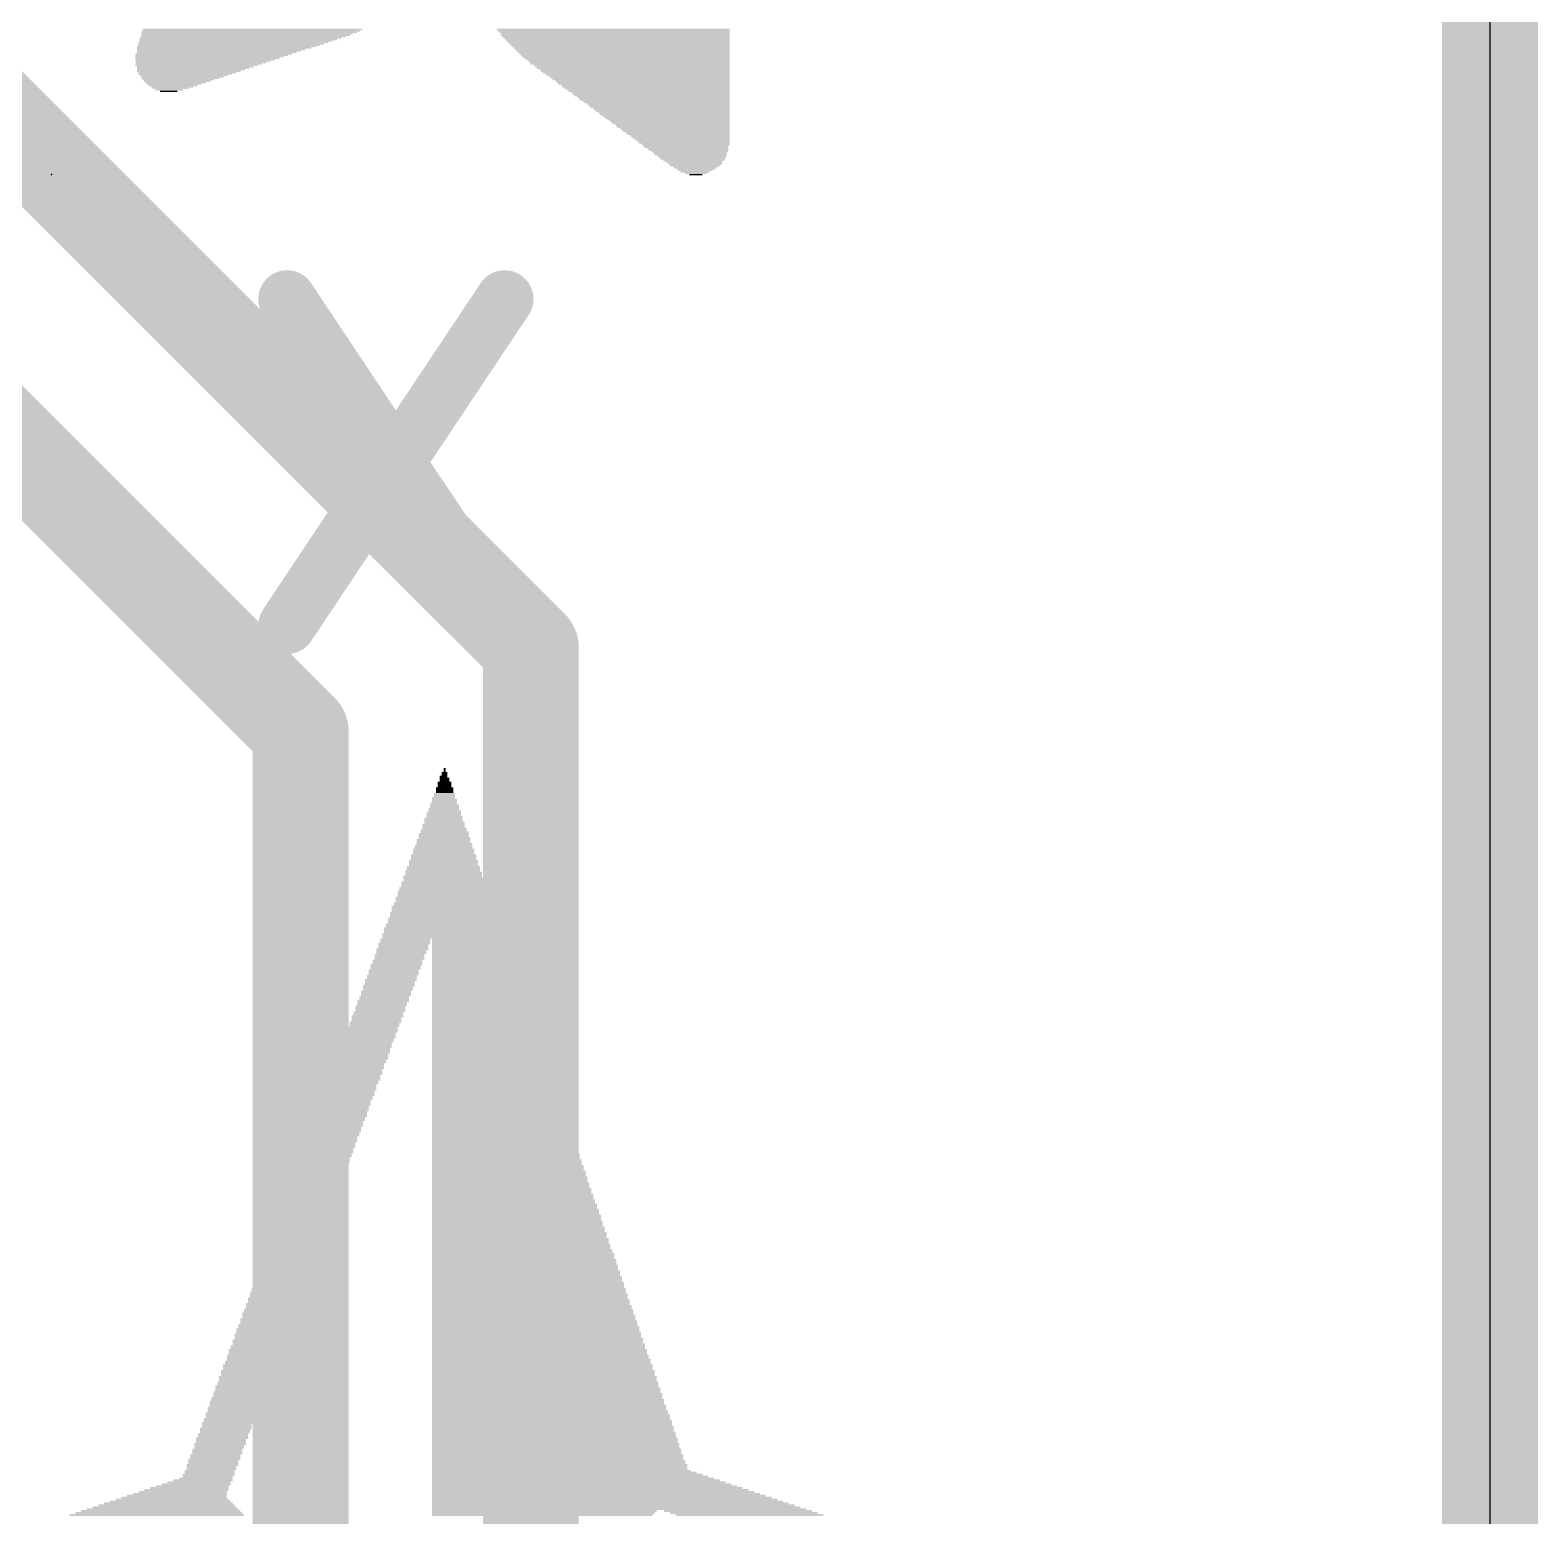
# Model space of a CAD drawing. Extents: x -7.4 to 23, y -0.1 to 23.8.
# Drawn here: x 18.994 to 22.987, y 8.385 to 12.321 of the extents above; entities that cross this region are included whole.
import ezdxf

# ---------------------------------------------------------------- set-up
doc = ezdxf.new("R2010")
doc.units = 0
for name, color, linetype in [('16', 5, 'CONTINUOUS'), ('20', 53, 'CONTINUOUS'), ('21', 40, 'CONTINUOUS'), ('23', 53, 'CONTINUOUS')]:
    doc.layers.add(name, color=color, linetype=linetype)

# ---------------------------------------------------------------- blocks, each defined once
blk = doc.blocks.new('RECT')
blk.add_solid([(-0.5, -0.5), (0.5, -0.5), (-0.5, 0.5), (0.5, 0.5)])

msp = doc.modelspace()

# ---------------------------------------------------------------- linework, layer by layer
at = {"layer": '16', "const_width": 0.254}
for points in [[(22.86, 16.51), (22.86, 2.54)], [(20.32, 10.6847), (18.8127, 12.192)], [(19.7104, 10.4625), (18.4381, 11.7348)], [(20.32, 2.54), (20.32, 10.6847)], [(19.7104, 10.4625), (19.7104, 4.1997)]]:
    msp.add_lwpolyline(points, dxfattribs=at)
at = {"layer": '16', "const_width": 0.127}
for points in [[(20.3835, 10.6847, 1), (20.2565, 10.6847)], [(20.2751, 10.6398, 1), (20.3649, 10.7296)], [(19.7739, 10.4625, 1), (19.6469, 10.4625)], [(19.6655, 10.4176, 1), (19.7553, 10.5074)]]:
    msp.add_lwpolyline(points, format="xyb", dxfattribs=at)
at = {"layer": '20'}
msp.add_line((22.86, 16.51), (22.86, 2.54), dxfattribs=at)
at = {"layer": '21', "const_width": 0.0762}
for points in [[(19.7061, 11.6297, 1), (19.6427, 11.5874)], [(20.2824, 11.5874, 1), (20.219, 11.6297)], [(19.6427, 10.7653, 1), (19.7061, 10.7231)], [(20.219, 10.7231, 1), (20.2824, 10.7653)]]:
    msp.add_lwpolyline(points, format="xyb", dxfattribs=at)
at = {"layer": '21', "const_width": 0.1524}
for points in [[(19.6744, 11.6085), (20.2507, 10.7442)], [(20.2507, 11.6085), (19.6744, 10.7442)]]:
    msp.add_lwpolyline(points, dxfattribs=at)
at = {"layer": '23'}
msp.add_point((19.05, 11.938), dxfattribs=at)

# ---------------------------------------------------------------- block references
at = {"layer": '21'}
for p, xscale, yscale in [((19.551, 12.3), 0.5334, 0.0039), ((19.5739, 12.3152), 0.5715, 0.0038), ((19.5681, 12.3114), 0.5601, 0.0038), ((19.5644, 12.3076), 0.5525, 0.0038), ((19.5586, 12.3038), 0.541, 0.0038), ((19.5834, 12.3228), 0.583, 0.0038), ((19.5796, 12.319), 0.5753, 0.0038), ((20.5378, 12.3228), 0.6172, 0.0038), ((20.5397, 12.319), 0.6134, 0.0038), ((20.5416, 12.3152), 0.6096, 0.0038), ((20.5435, 12.3114), 0.6058, 0.0038), ((20.5435, 12.3076), 0.6058, 0.0038), ((20.5454, 12.3038), 0.602, 0.0038), ((20.5473, 12.3), 0.5982, 0.0039), ((19.4806, 12.258), 0.4153, 0.0038), ((19.5129, 12.2771), 0.4724, 0.0038), ((19.5072, 12.2733), 0.461, 0.0038), ((19.4996, 12.2695), 0.4458, 0.0038), ((19.4939, 12.2657), 0.4343, 0.0038), ((19.4882, 12.2619), 0.4229, 0.0039), ((19.5263, 12.2847), 0.4915, 0.0038), ((19.532, 12.2885), 0.5029, 0.0038), ((19.5206, 12.2809), 0.4801, 0.0038), ((19.5453, 12.2961), 0.522, 0.0038), ((19.5396, 12.2923), 0.5106, 0.0038), ((20.5493, 12.2961), 0.5943, 0.0038), ((20.5511, 12.2923), 0.5905, 0.0038), ((20.5531, 12.2885), 0.5867, 0.0038), ((20.555, 12.2847), 0.5829, 0.0038), ((20.5569, 12.2809), 0.5791, 0.0038), ((20.5587, 12.2771), 0.5753, 0.0038), ((20.5607, 12.2733), 0.5715, 0.0038), ((20.5626, 12.2695), 0.5677, 0.0038), ((20.5645, 12.2657), 0.5639, 0.0038), ((20.5663, 12.2619), 0.5601, 0.0039), ((20.5683, 12.258), 0.5562, 0.0038), ((19.4748, 12.2542), 0.4038, 0.0038), ((19.4691, 12.2504), 0.3924, 0.0038), ((19.4634, 12.2466), 0.381, 0.0038), ((19.4577, 12.2428), 0.3696, 0.0038), ((19.4348, 12.2276), 0.3238, 0.0038), ((19.452, 12.239), 0.3581, 0.0038), ((19.4463, 12.2352), 0.3467, 0.0038), ((19.4406, 12.2314), 0.3353, 0.0038), ((19.431, 12.2238), 0.3086, 0.0039), ((19.4253, 12.2199), 0.2972, 0.0038), ((20.5702, 12.2542), 0.5524, 0.0038), ((20.5721, 12.2504), 0.5486, 0.0038), ((20.574, 12.2466), 0.5448, 0.0038), ((20.5778, 12.2428), 0.5372, 0.0038), ((20.5797, 12.239), 0.5334, 0.0038), ((20.5816, 12.2352), 0.5296, 0.0038), ((20.5835, 12.2314), 0.5258, 0.0038), ((20.5874, 12.2276), 0.5181, 0.0038), ((20.5892, 12.2238), 0.5143, 0.0039), ((20.5912, 12.2199), 0.5105, 0.0038), ((19.4196, 12.2161), 0.2857, 0.0038), ((19.4139, 12.2123), 0.2743, 0.0038), ((19.4044, 12.2047), 0.2477, 0.0038), ((19.4101, 12.2085), 0.2591, 0.0038), ((19.4005, 12.2009), 0.2324, 0.0038), ((19.3967, 12.1971), 0.2172, 0.0038), ((19.391, 12.1933), 0.2058, 0.0038), ((19.3872, 12.1895), 0.1905, 0.0038), ((19.3834, 12.1857), 0.1753, 0.0039), ((19.3796, 12.1818), 0.16, 0.0038), ((19.3758, 12.178), 0.1447, 0.0038), ((20.595, 12.2161), 0.5029, 0.0038), ((20.5968, 12.2123), 0.4991, 0.0038), ((20.5988, 12.2085), 0.4953, 0.0038), ((20.6026, 12.2047), 0.4877, 0.0038), ((20.6044, 12.2009), 0.4839, 0.0038), ((20.6083, 12.1971), 0.4762, 0.0038), ((20.6102, 12.1933), 0.4724, 0.0038), ((20.6121, 12.1895), 0.4686, 0.0038), ((20.6159, 12.1857), 0.461, 0.0039), ((20.6178, 12.1818), 0.4572, 0.0038), ((20.6197, 12.178), 0.4534, 0.0038), ((19.372, 12.1742), 0.1295, 0.0038), ((19.3701, 12.1704), 0.1105, 0.0038), ((19.3663, 12.1666), 0.0953, 0.0038), ((19.3624, 12.1628), 0.0724, 0.0038), ((19.3605, 12.159), 0.0457, 0.0038), ((20.6235, 12.1742), 0.4458, 0.0038), ((20.6255, 12.1704), 0.4419, 0.0038), ((20.6273, 12.1666), 0.4381, 0.0038), ((20.6312, 12.1628), 0.4305, 0.0038), ((20.6331, 12.159), 0.4267, 0.0038), ((20.6369, 12.1552), 0.4191, 0.0038), ((20.6388, 12.1514), 0.4153, 0.0038), ((20.6407, 12.1476), 0.4115, 0.0039), ((20.6445, 12.1437), 0.4038, 0.0038), ((20.6464, 12.1399), 0.4, 0.0038), ((20.6483, 12.1361), 0.3962, 0.0038), ((20.6521, 12.1323), 0.3886, 0.0038), ((20.654, 12.1285), 0.3848, 0.0038), ((20.6578, 12.1247), 0.3772, 0.0038), ((20.6597, 12.1209), 0.3734, 0.0038), ((20.6616, 12.1171), 0.3696, 0.0038), ((20.6654, 12.1133), 0.3619, 0.0038), ((20.6674, 12.1095), 0.3581, 0.0039), ((20.6693, 12.1056), 0.3543, 0.0038), ((20.673, 12.1018), 0.3467, 0.0038), ((20.675, 12.098), 0.3429, 0.0038), ((20.6769, 12.0942), 0.3391, 0.0038), ((20.6806, 12.0904), 0.3315, 0.0038), ((20.6826, 12.0866), 0.3276, 0.0038), ((20.6864, 12.0828), 0.32, 0.0038), ((20.6883, 12.079), 0.3162, 0.0038), ((20.6902, 12.0752), 0.3124, 0.0038), ((20.694, 12.0714), 0.3048, 0.0039), ((20.6959, 12.0675), 0.301, 0.0038), ((20.6978, 12.0637), 0.2972, 0.0038), ((20.7017, 12.0599), 0.2895, 0.0038), ((20.7035, 12.0561), 0.2857, 0.0038), ((20.7055, 12.0523), 0.2819, 0.0038), ((20.7093, 12.0485), 0.2743, 0.0038), ((20.7111, 12.0447), 0.2705, 0.0038), ((20.715, 12.0409), 0.2629, 0.0038), ((20.7169, 12.0371), 0.2591, 0.0038), ((20.7188, 12.0333), 0.2553, 0.0039), ((20.7226, 12.0294), 0.2476, 0.0038), ((20.7245, 12.0256), 0.2438, 0.0038), ((20.7264, 12.0218), 0.24, 0.0038), ((20.7302, 12.018), 0.2324, 0.0038), ((20.7302, 12.0142), 0.2248, 0.0038), ((20.7321, 12.0104), 0.221, 0.0038), ((20.7359, 12.0066), 0.2134, 0.0038), ((20.7379, 12.0028), 0.2095, 0.0038), ((20.7416, 11.999), 0.2019, 0.0038), ((20.7416, 11.9952), 0.1943, 0.0039), ((20.7436, 11.9913), 0.1905, 0.0038), ((20.7474, 11.9875), 0.1829, 0.0038), ((20.7474, 11.9837), 0.1753, 0.0038), ((20.7492, 11.9799), 0.1715, 0.0038), ((20.7512, 11.9761), 0.16, 0.0038), ((20.7512, 11.9723), 0.1524, 0.0038), ((20.755, 11.9685), 0.1448, 0.0038), ((20.755, 11.9647), 0.1372, 0.0038), ((20.755, 11.9609), 0.1295, 0.0038), ((20.755, 11.9571), 0.1143, 0.0039), ((20.7569, 11.9532), 0.1029, 0.0038), ((20.755, 11.9494), 0.0914, 0.0038), ((20.755, 11.9456), 0.0762, 0.0038), ((20.7569, 11.9418), 0.0572, 0.0038), ((20.7569, 11.938), 0.0343, 0.0038), ((20.0889, 10.3429), 0.0203, 0.0051), ((20.0914, 10.353), 0.0152, 0.0051), ((20.0914, 10.348), 0.0152, 0.0051), ((20.0914, 10.3632), 0.0051, 0.0051), ((20.0914, 10.3581), 0.0051, 0.0051), ((20.0914, 10.3124), 0.0457, 0.0051), ((20.0914, 10.3073), 0.0457, 0.0051), ((20.0914, 10.3022), 0.0457, 0.0051), ((20.0914, 10.3276), 0.0356, 0.0051), ((20.0914, 10.3226), 0.0356, 0.0051), ((20.0914, 10.3175), 0.0356, 0.0051), ((20.0914, 10.3378), 0.0254, 0.0051), ((20.0914, 10.3327), 0.0254, 0.0051), ((20.0889, 10.2718), 0.0711, 0.0051), ((20.0914, 10.2667), 0.0762, 0.0051), ((20.0914, 10.2616), 0.0762, 0.0051), ((20.0889, 10.287), 0.061, 0.0051), ((20.0914, 10.2819), 0.066, 0.0051), ((20.0914, 10.2768), 0.066, 0.0051), ((20.0914, 10.2972), 0.0559, 0.0051), ((20.0914, 10.2921), 0.0559, 0.0051), ((20.0889, 10.2311), 0.1016, 0.0051), ((20.0889, 10.226), 0.1016, 0.0051), ((20.0914, 10.221), 0.1067, 0.0051), ((20.0889, 10.2464), 0.0914, 0.0051), ((20.0889, 10.2413), 0.0914, 0.0051), ((20.0914, 10.2362), 0.0965, 0.0051), ((20.0889, 10.2565), 0.0813, 0.0051), ((20.0914, 10.2514), 0.0864, 0.0051), ((20.0889, 10.1905), 0.1321, 0.0051), ((20.0889, 10.1854), 0.1321, 0.0051), ((20.0914, 10.1803), 0.1372, 0.0051), ((20.0914, 10.1956), 0.127, 0.0051), ((20.0889, 10.2006), 0.1219, 0.0051), ((20.0889, 10.2159), 0.1118, 0.0051), ((20.0889, 10.2108), 0.1118, 0.0051), ((20.0914, 10.2057), 0.1168, 0.0051), ((20.0889, 10.1498), 0.1626, 0.0051), ((20.0889, 10.1448), 0.1626, 0.0051), ((20.0889, 10.16), 0.1524, 0.0051), ((20.0889, 10.1549), 0.1524, 0.0051), ((20.0914, 10.1651), 0.1473, 0.0051), ((20.0889, 10.1752), 0.1422, 0.0051), ((20.0889, 10.1702), 0.1422, 0.0051), ((20.0889, 10.1041), 0.193, 0.0051), ((20.0889, 10.1194), 0.1829, 0.0051), ((20.0889, 10.1143), 0.1829, 0.0051), ((20.0889, 10.1092), 0.1829, 0.0051), ((20.0889, 10.1346), 0.1727, 0.0051), ((20.0889, 10.1295), 0.1727, 0.0051), ((20.0889, 10.1244), 0.1727, 0.0051), ((20.0889, 10.1397), 0.1626, 0.0051), ((20.0863, 10.0635), 0.2184, 0.0051), ((20.0863, 10.0787), 0.2083, 0.0051), ((20.0889, 10.0736), 0.2134, 0.0051), ((20.0889, 10.0686), 0.2134, 0.0051), ((20.0863, 10.094), 0.1981, 0.0051), ((20.0889, 10.0889), 0.2032, 0.0051), ((20.0889, 10.0838), 0.2032, 0.0051), ((20.0889, 10.099), 0.193, 0.0051), ((20.0863, 10.0228), 0.2489, 0.0051), ((20.0863, 10.0381), 0.2388, 0.0051), ((20.0889, 10.033), 0.2438, 0.0051), ((20.0889, 10.0279), 0.2438, 0.0051), ((20.0889, 10.0482), 0.2337, 0.0051), ((20.0889, 10.0432), 0.2337, 0.0051), ((20.0889, 10.0584), 0.2235, 0.0051), ((20.0889, 10.0533), 0.2235, 0.0051), ((20.0863, 9.9822), 0.2794, 0.0051), ((20.0863, 9.9974), 0.2692, 0.0051), ((20.0863, 9.9924), 0.2692, 0.0051), ((20.0889, 9.9873), 0.2743, 0.0051), ((20.0863, 10.0076), 0.2591, 0.0051), ((20.0889, 10.0025), 0.2642, 0.0051), ((20.0889, 10.0178), 0.254, 0.0051), ((20.0889, 10.0127), 0.254, 0.0051), ((20.0863, 9.9416), 0.3099, 0.0051), ((20.0863, 9.9517), 0.2997, 0.0051), ((20.0863, 9.9466), 0.2997, 0.0051), ((20.0863, 9.967), 0.2896, 0.0051), ((20.0863, 9.9619), 0.2896, 0.0051), ((20.0889, 9.9568), 0.2946, 0.0051), ((20.0863, 9.9771), 0.2794, 0.0051), ((20.0889, 9.972), 0.2845, 0.0051), ((19.9847, 9.9009), 0.1372, 0.0051), ((19.9873, 9.9111), 0.1321, 0.0051), ((19.9873, 9.906), 0.1321, 0.0051), ((20.0863, 9.9263), 0.32, 0.0051), ((20.0863, 9.9212), 0.32, 0.0051), ((20.0889, 9.9162), 0.3251, 0.0051), ((20.0863, 9.9365), 0.3099, 0.0051), ((20.0863, 9.9314), 0.3099, 0.0051), ((20.1549, 9.9111), 0.193, 0.0051), ((20.1549, 9.906), 0.193, 0.0051), ((20.1574, 9.9009), 0.1981, 0.0051), ((19.972, 9.8704), 0.1321, 0.0051), ((19.972, 9.8654), 0.1321, 0.0051), ((19.9796, 9.8857), 0.1372, 0.0051), ((19.9771, 9.8806), 0.1321, 0.0051), ((19.9771, 9.8755), 0.1321, 0.0051), ((19.9822, 9.8958), 0.1321, 0.0051), ((19.9822, 9.8908), 0.1321, 0.0051), ((20.1574, 9.8958), 0.1981, 0.0051), ((20.1574, 9.8908), 0.1981, 0.0051), ((20.16, 9.8857), 0.2032, 0.0051), ((20.16, 9.8806), 0.2032, 0.0051), ((20.16, 9.8755), 0.2032, 0.0051), ((20.1625, 9.8704), 0.2083, 0.0051), ((20.1625, 9.8654), 0.2083, 0.0051), ((19.9568, 9.8298), 0.1321, 0.0051), ((19.9568, 9.8247), 0.1321, 0.0051), ((19.9644, 9.845), 0.1372, 0.0051), ((19.9619, 9.84), 0.1321, 0.0051), ((19.9619, 9.8349), 0.1321, 0.0051), ((19.9669, 9.8552), 0.1321, 0.0051), ((19.9669, 9.8501), 0.1321, 0.0051), ((19.972, 9.8603), 0.1321, 0.0051), ((20.1625, 9.8603), 0.2083, 0.0051), ((20.1651, 9.8552), 0.2134, 0.0051), ((20.1651, 9.8501), 0.2134, 0.0051), ((20.1651, 9.845), 0.2134, 0.0051), ((20.1676, 9.84), 0.2184, 0.0051), ((20.1676, 9.8349), 0.2184, 0.0051), ((20.1676, 9.8298), 0.2184, 0.0051), ((20.1701, 9.8247), 0.2235, 0.0051), ((19.9441, 9.7892), 0.1372, 0.0051), ((19.9415, 9.7841), 0.1321, 0.0051), ((19.9466, 9.7993), 0.1321, 0.0051), ((19.9466, 9.7942), 0.1321, 0.0051), ((19.9492, 9.8044), 0.1372, 0.0051), ((19.9517, 9.8146), 0.1321, 0.0051), ((19.9517, 9.8095), 0.1321, 0.0051), ((19.9568, 9.8196), 0.1321, 0.0051), ((20.1701, 9.8196), 0.2235, 0.0051), ((20.1701, 9.8146), 0.2235, 0.0051), ((20.1727, 9.8095), 0.2286, 0.0051), ((20.1727, 9.8044), 0.2286, 0.0051), ((20.1727, 9.7993), 0.2286, 0.0051), ((20.1752, 9.7942), 0.2337, 0.0051), ((20.1752, 9.7892), 0.2337, 0.0051), ((20.1752, 9.7841), 0.2337, 0.0051), ((19.9288, 9.7485), 0.1372, 0.0051), ((19.9263, 9.7434), 0.1321, 0.0051), ((19.9314, 9.7587), 0.1321, 0.0051), ((19.9314, 9.7536), 0.1321, 0.0051), ((19.9365, 9.7739), 0.1321, 0.0051), ((19.9365, 9.7688), 0.1321, 0.0051), ((19.9365, 9.7638), 0.1321, 0.0051), ((19.9415, 9.779), 0.1321, 0.0051), ((20.1778, 9.779), 0.2388, 0.0051), ((20.1778, 9.7739), 0.2388, 0.0051), ((20.1803, 9.7688), 0.2438, 0.0051), ((20.1803, 9.7638), 0.2438, 0.0051), ((20.1803, 9.7587), 0.2438, 0.0051), ((20.1828, 9.7536), 0.2489, 0.0051), ((20.1828, 9.7485), 0.2489, 0.0051), ((20.1828, 9.7434), 0.2489, 0.0051), ((19.9136, 9.7079), 0.1372, 0.0051), ((19.9111, 9.7028), 0.1321, 0.0051), ((19.9161, 9.718), 0.1321, 0.0051), ((19.9161, 9.713), 0.1321, 0.0051), ((19.9212, 9.7333), 0.1321, 0.0051), ((19.9212, 9.7282), 0.1321, 0.0051), ((19.9212, 9.7231), 0.1321, 0.0051), ((19.9263, 9.7384), 0.1321, 0.0051), ((20.1854, 9.7384), 0.254, 0.0051), ((20.1854, 9.7333), 0.254, 0.0051), ((20.1854, 9.7282), 0.254, 0.0051), ((20.1879, 9.7231), 0.2591, 0.0051), ((20.1879, 9.718), 0.2591, 0.0051), ((20.1879, 9.713), 0.2591, 0.0051), ((20.1905, 9.7079), 0.2642, 0.0051), ((20.1905, 9.7028), 0.2642, 0.0051), ((19.8958, 9.6622), 0.1321, 0.0051), ((19.9009, 9.6774), 0.1321, 0.0051), ((19.9009, 9.6723), 0.1321, 0.0051), ((19.9009, 9.6672), 0.1321, 0.0051), ((19.9085, 9.6926), 0.1372, 0.0051), ((19.906, 9.6876), 0.1321, 0.0051), ((19.906, 9.6825), 0.1321, 0.0051), ((19.9111, 9.6977), 0.1321, 0.0051), ((20.1905, 9.6977), 0.2642, 0.0051), ((20.193, 9.6926), 0.2692, 0.0051), ((20.193, 9.6876), 0.2692, 0.0051), ((20.193, 9.6825), 0.2692, 0.0051), ((20.1955, 9.6774), 0.2743, 0.0051), ((20.1955, 9.6723), 0.2743, 0.0051), ((20.1955, 9.6672), 0.2743, 0.0051), ((20.1981, 9.6622), 0.2794, 0.0051), ((19.8806, 9.6215), 0.1321, 0.0051), ((19.8857, 9.6368), 0.1321, 0.0051), ((19.8857, 9.6317), 0.1321, 0.0051), ((19.8857, 9.6266), 0.1321, 0.0051), ((19.8907, 9.6469), 0.1321, 0.0051), ((19.8907, 9.6418), 0.1321, 0.0051), ((19.8933, 9.652), 0.1372, 0.0051), ((19.8958, 9.6571), 0.1321, 0.0051), ((20.1981, 9.6571), 0.2794, 0.0051), ((20.1981, 9.652), 0.2794, 0.0051), ((20.2006, 9.6469), 0.2845, 0.0051), ((20.2006, 9.6418), 0.2845, 0.0051), ((20.2032, 9.6368), 0.2896, 0.0051), ((20.2032, 9.6317), 0.2896, 0.0051), ((20.2032, 9.6266), 0.2896, 0.0051), ((20.2057, 9.6215), 0.2946, 0.0051), ((19.8653, 9.5809), 0.1321, 0.0051), ((19.8704, 9.591), 0.1321, 0.0051), ((19.8704, 9.586), 0.1321, 0.0051), ((19.873, 9.5961), 0.1372, 0.0051), ((19.878, 9.6114), 0.1372, 0.0051), ((19.8755, 9.6063), 0.1321, 0.0051), ((19.8755, 9.6012), 0.1321, 0.0051), ((19.8806, 9.6164), 0.1321, 0.0051), ((20.2057, 9.6164), 0.2946, 0.0051), ((20.2057, 9.6114), 0.2946, 0.0051), ((20.2082, 9.6063), 0.2997, 0.0051), ((20.2082, 9.6012), 0.2997, 0.0051), ((20.2082, 9.5961), 0.2997, 0.0051), ((20.2108, 9.591), 0.3048, 0.0051), ((20.2108, 9.586), 0.3048, 0.0051), ((20.2108, 9.5809), 0.3048, 0.0051), ((19.8577, 9.5555), 0.1372, 0.0051), ((19.8552, 9.5504), 0.1321, 0.0051), ((19.8552, 9.5453), 0.1321, 0.0051), ((19.8603, 9.5656), 0.1321, 0.0051), ((19.8603, 9.5606), 0.1321, 0.0051), ((19.8653, 9.5758), 0.1321, 0.0051), ((19.8653, 9.5707), 0.1321, 0.0051), ((20.2133, 9.5758), 0.3099, 0.0051), ((20.2133, 9.5707), 0.3099, 0.0051), ((20.2133, 9.5656), 0.3099, 0.0051), ((20.2159, 9.5606), 0.315, 0.0051), ((20.2159, 9.5555), 0.315, 0.0051), ((20.2159, 9.5504), 0.315, 0.0051), ((20.2184, 9.5453), 0.32, 0.0051), ((19.8399, 9.5098), 0.1321, 0.0051), ((19.8399, 9.5047), 0.1321, 0.0051), ((19.8425, 9.5148), 0.1372, 0.0051), ((19.845, 9.525), 0.1321, 0.0051), ((19.845, 9.5199), 0.1321, 0.0051), ((19.8526, 9.5402), 0.1372, 0.0051), ((19.8501, 9.5352), 0.1321, 0.0051), ((19.8501, 9.5301), 0.1321, 0.0051), ((20.2184, 9.5402), 0.32, 0.0051), ((20.2184, 9.5352), 0.32, 0.0051), ((20.2209, 9.5301), 0.3251, 0.0051), ((20.2209, 9.525), 0.3251, 0.0051), ((20.2209, 9.5199), 0.3251, 0.0051), ((20.2235, 9.5148), 0.3302, 0.0051), ((20.2235, 9.5098), 0.3302, 0.0051), ((20.2235, 9.5047), 0.3302, 0.0051), ((19.8247, 9.4691), 0.1321, 0.0051), ((19.8247, 9.464), 0.1321, 0.0051), ((19.8298, 9.4844), 0.1321, 0.0051), ((19.8298, 9.4793), 0.1321, 0.0051), ((19.8298, 9.4742), 0.1321, 0.0051), ((19.8374, 9.4996), 0.1372, 0.0051), ((19.8349, 9.4945), 0.1321, 0.0051), ((19.8349, 9.4894), 0.1321, 0.0051), ((20.226, 9.4996), 0.3353, 0.0051), ((20.226, 9.4945), 0.3353, 0.0051), ((20.2286, 9.4894), 0.3404, 0.0051), ((20.2286, 9.4844), 0.3404, 0.0051), ((20.2286, 9.4793), 0.3404, 0.0051), ((20.2311, 9.4742), 0.3454, 0.0051), ((20.2311, 9.4691), 0.3454, 0.0051), ((20.2311, 9.464), 0.3454, 0.0051), ((19.8095, 9.4285), 0.1321, 0.0051), ((19.8095, 9.4234), 0.1321, 0.0051), ((19.8145, 9.4386), 0.1321, 0.0051), ((19.8145, 9.4336), 0.1321, 0.0051), ((19.8171, 9.4437), 0.1372, 0.0051), ((19.8222, 9.459), 0.1372, 0.0051), ((19.8196, 9.4539), 0.1321, 0.0051), ((19.8196, 9.4488), 0.1321, 0.0051), ((20.2336, 9.459), 0.3505, 0.0051), ((20.2336, 9.4539), 0.3505, 0.0051), ((20.2336, 9.4488), 0.3505, 0.0051), ((20.2362, 9.4437), 0.3556, 0.0051), ((20.2362, 9.4386), 0.3556, 0.0051), ((20.2362, 9.4336), 0.3556, 0.0051), ((20.2387, 9.4285), 0.3607, 0.0051), ((20.2387, 9.4234), 0.3607, 0.0051), ((19.7942, 9.3878), 0.1321, 0.0051), ((19.7942, 9.3828), 0.1321, 0.0051), ((19.8018, 9.4031), 0.1372, 0.0051), ((19.7993, 9.398), 0.1321, 0.0051), ((19.7993, 9.3929), 0.1321, 0.0051), ((19.8069, 9.4183), 0.1372, 0.0051), ((19.8044, 9.4132), 0.1321, 0.0051), ((19.8044, 9.4082), 0.1321, 0.0051), ((20.2387, 9.4183), 0.3607, 0.0051), ((20.2413, 9.4132), 0.3658, 0.0051), ((20.2413, 9.4082), 0.3658, 0.0051), ((20.2413, 9.4031), 0.3658, 0.0051), ((20.2438, 9.398), 0.3708, 0.0051), ((20.2438, 9.3929), 0.3708, 0.0051), ((20.2438, 9.3878), 0.3708, 0.0051), ((20.2463, 9.3828), 0.3759, 0.0051), ((19.7815, 9.3472), 0.1372, 0.0051), ((19.779, 9.3421), 0.1321, 0.0051), ((19.7866, 9.3624), 0.1372, 0.0051), ((19.7841, 9.3574), 0.1321, 0.0051), ((19.7841, 9.3523), 0.1321, 0.0051), ((19.7891, 9.3726), 0.1321, 0.0051), ((19.7891, 9.3675), 0.1321, 0.0051), ((19.7942, 9.3777), 0.1321, 0.0051), ((20.2463, 9.3777), 0.3759, 0.0051), ((20.2463, 9.3726), 0.3759, 0.0051), ((20.2489, 9.3675), 0.381, 0.0051), ((20.2489, 9.3624), 0.381, 0.0051), ((20.2514, 9.3574), 0.3861, 0.0051), ((20.2514, 9.3523), 0.3861, 0.0051), ((20.2514, 9.3472), 0.3861, 0.0051), ((20.254, 9.3421), 0.3912, 0.0051), ((19.7637, 9.3015), 0.1321, 0.0051), ((19.7663, 9.3066), 0.1372, 0.0051), ((19.7688, 9.3167), 0.1321, 0.0051), ((19.7688, 9.3116), 0.1321, 0.0051), ((19.7714, 9.3218), 0.1372, 0.0051), ((19.7739, 9.332), 0.1321, 0.0051), ((19.7739, 9.3269), 0.1321, 0.0051), ((19.779, 9.337), 0.1321, 0.0051), ((20.254, 9.337), 0.3912, 0.0051), ((20.254, 9.332), 0.3912, 0.0051), ((20.2565, 9.3269), 0.3962, 0.0051), ((20.2565, 9.3218), 0.3962, 0.0051), ((20.2565, 9.3167), 0.3962, 0.0051), ((20.259, 9.3116), 0.4013, 0.0051), ((20.259, 9.3066), 0.4013, 0.0051), ((20.259, 9.3015), 0.4013, 0.0051), ((19.751, 9.2659), 0.1372, 0.0051), ((19.7536, 9.2761), 0.1321, 0.0051), ((19.7536, 9.271), 0.1321, 0.0051), ((19.7587, 9.2913), 0.1321, 0.0051), ((19.7587, 9.2862), 0.1321, 0.0051), ((19.7587, 9.2812), 0.1321, 0.0051), ((19.7637, 9.2964), 0.1321, 0.0051), ((20.2616, 9.2964), 0.4064, 0.0051), ((20.2616, 9.2913), 0.4064, 0.0051), ((20.2616, 9.2862), 0.4064, 0.0051), ((20.2641, 9.2812), 0.4115, 0.0051), ((20.2641, 9.2761), 0.4115, 0.0051), ((20.2641, 9.271), 0.4115, 0.0051), ((20.2667, 9.2659), 0.4166, 0.0051), ((19.7358, 9.2253), 0.1372, 0.0051), ((19.7383, 9.2354), 0.1321, 0.0051), ((19.7383, 9.2304), 0.1321, 0.0051), ((19.746, 9.2507), 0.1372, 0.0051), ((19.7434, 9.2456), 0.1321, 0.0051), ((19.7434, 9.2405), 0.1321, 0.0051), ((19.7485, 9.2608), 0.1321, 0.0051), ((19.7485, 9.2558), 0.1321, 0.0051), ((20.2667, 9.2608), 0.4166, 0.0051), ((20.2667, 9.2558), 0.4166, 0.0051), ((20.2692, 9.2507), 0.4216, 0.0051), ((20.2692, 9.2456), 0.4216, 0.0051), ((20.2692, 9.2405), 0.4216, 0.0051), ((20.2717, 9.2354), 0.4267, 0.0051), ((20.2717, 9.2304), 0.4267, 0.0051), ((20.2717, 9.2253), 0.4267, 0.0051), ((19.7231, 9.1948), 0.1321, 0.0051), ((19.7231, 9.1897), 0.1321, 0.0051), ((19.7231, 9.1846), 0.1321, 0.0051), ((19.7307, 9.21), 0.1372, 0.0051), ((19.7282, 9.205), 0.1321, 0.0051), ((19.7282, 9.1999), 0.1321, 0.0051), ((19.7333, 9.2202), 0.1321, 0.0051), ((19.7333, 9.2151), 0.1321, 0.0051), ((20.2743, 9.2202), 0.4318, 0.0051), ((20.2743, 9.2151), 0.4318, 0.0051), ((20.2768, 9.21), 0.4369, 0.0051), ((20.2768, 9.205), 0.4369, 0.0051), ((20.2768, 9.1999), 0.4369, 0.0051), ((20.2794, 9.1948), 0.442, 0.0051), ((20.2794, 9.1897), 0.442, 0.0051), ((20.2794, 9.1846), 0.442, 0.0051), ((19.7104, 9.1542), 0.1372, 0.0051), ((19.7079, 9.1491), 0.1321, 0.0051), ((19.7079, 9.144), 0.1321, 0.0051), ((19.7155, 9.1694), 0.1372, 0.0051), ((19.7129, 9.1643), 0.1321, 0.0051), ((19.7129, 9.1592), 0.1321, 0.0051), ((19.718, 9.1796), 0.1321, 0.0051), ((19.718, 9.1745), 0.1321, 0.0051), ((20.2819, 9.1796), 0.447, 0.0051), ((20.2819, 9.1745), 0.447, 0.0051), ((20.2819, 9.1694), 0.447, 0.0051), ((20.2844, 9.1643), 0.4521, 0.0051), ((20.2844, 9.1592), 0.4521, 0.0051), ((20.2844, 9.1542), 0.4521, 0.0051), ((20.287, 9.1491), 0.4572, 0.0051), ((20.287, 9.144), 0.4572, 0.0051), ((19.6926, 9.1084), 0.1321, 0.0051), ((19.6926, 9.1034), 0.1321, 0.0051), ((19.6952, 9.1135), 0.1372, 0.0051), ((19.6977, 9.1237), 0.1321, 0.0051), ((19.6977, 9.1186), 0.1321, 0.0051), ((19.7028, 9.1389), 0.1321, 0.0051), ((19.7028, 9.1338), 0.1321, 0.0051), ((19.7028, 9.1288), 0.1321, 0.0051), ((20.287, 9.1389), 0.4572, 0.0051), ((20.2895, 9.1338), 0.4623, 0.0051), ((20.2895, 9.1288), 0.4623, 0.0051), ((20.2895, 9.1237), 0.4623, 0.0051), ((20.2921, 9.1186), 0.4674, 0.0051), ((20.2921, 9.1135), 0.4674, 0.0051), ((20.2921, 9.1084), 0.4674, 0.0051), ((20.2946, 9.1034), 0.4724, 0.0051), ((19.6799, 9.0729), 0.1372, 0.0051), ((19.6774, 9.0678), 0.1321, 0.0051), ((19.6774, 9.0627), 0.1321, 0.0051), ((19.6825, 9.083), 0.1321, 0.0051), ((19.6825, 9.078), 0.1321, 0.0051), ((19.6875, 9.0983), 0.1321, 0.0051), ((19.6875, 9.0932), 0.1321, 0.0051), ((19.6875, 9.0881), 0.1321, 0.0051), ((20.2946, 9.0983), 0.4724, 0.0051), ((20.2946, 9.0932), 0.4724, 0.0051), ((20.2971, 9.0881), 0.4775, 0.0051), ((20.2971, 9.083), 0.4775, 0.0051), ((20.2997, 9.078), 0.4826, 0.0051), ((20.2997, 9.0729), 0.4826, 0.0051), ((20.2997, 9.0678), 0.4826, 0.0051), ((20.3022, 9.0627), 0.4877, 0.0051), ((19.6621, 9.0272), 0.1321, 0.0051), ((19.6621, 9.0221), 0.1321, 0.0051), ((19.6672, 9.0424), 0.1321, 0.0051), ((19.6672, 9.0373), 0.1321, 0.0051), ((19.6672, 9.0322), 0.1321, 0.0051), ((19.6748, 9.0576), 0.1372, 0.0051), ((19.6723, 9.0526), 0.1321, 0.0051), ((19.6723, 9.0475), 0.1321, 0.0051), ((20.3022, 9.0576), 0.4877, 0.0051), ((20.3022, 9.0526), 0.4877, 0.0051), ((20.3048, 9.0475), 0.4928, 0.0051), ((20.3048, 9.0424), 0.4928, 0.0051), ((20.3048, 9.0373), 0.4928, 0.0051), ((20.3073, 9.0322), 0.4978, 0.0051), ((20.3073, 9.0272), 0.4978, 0.0051), ((20.3073, 9.0221), 0.4978, 0.0051), ((19.6469, 8.9865), 0.1321, 0.0051), ((19.652, 9.0018), 0.1321, 0.0051), ((19.652, 8.9967), 0.1321, 0.0051), ((19.652, 8.9916), 0.1321, 0.0051), ((19.6596, 9.017), 0.1372, 0.0051), ((19.6571, 9.0119), 0.1321, 0.0051), ((19.6571, 9.0068), 0.1321, 0.0051), ((20.3098, 9.017), 0.5029, 0.0051), ((20.3098, 9.0119), 0.5029, 0.0051), ((20.3098, 9.0068), 0.5029, 0.0051), ((20.3124, 9.0018), 0.508, 0.0051), ((20.3124, 8.9967), 0.508, 0.0051), ((20.3124, 8.9916), 0.508, 0.0051), ((20.3149, 8.9865), 0.5131, 0.0051), ((19.6317, 8.9459), 0.1321, 0.0051), ((19.6393, 8.9611), 0.1372, 0.0051), ((19.6367, 8.956), 0.1321, 0.0051), ((19.6367, 8.951), 0.1321, 0.0051), ((19.6418, 8.9713), 0.1321, 0.0051), ((19.6418, 8.9662), 0.1321, 0.0051), ((19.6444, 8.9764), 0.1372, 0.0051), ((19.6469, 8.9814), 0.1321, 0.0051), ((20.3149, 8.9814), 0.5131, 0.0051), ((20.3149, 8.9764), 0.5131, 0.0051), ((20.3175, 8.9713), 0.5182, 0.0051), ((20.3175, 8.9662), 0.5182, 0.0051), ((20.3175, 8.9611), 0.5182, 0.0051), ((20.32, 8.956), 0.5232, 0.0051), ((20.32, 8.951), 0.5232, 0.0051), ((20.32, 8.9459), 0.5232, 0.0051), ((19.6164, 8.9052), 0.1321, 0.0051), ((19.624, 8.9205), 0.1372, 0.0051), ((19.6215, 8.9154), 0.1321, 0.0051), ((19.6215, 8.9103), 0.1321, 0.0051), ((19.6266, 8.9306), 0.1321, 0.0051), ((19.6266, 8.9256), 0.1321, 0.0051), ((19.6317, 8.9408), 0.1321, 0.0051), ((19.6317, 8.9357), 0.1321, 0.0051), ((20.3225, 8.9408), 0.5283, 0.0051), ((20.3225, 8.9357), 0.5283, 0.0051), ((20.3251, 8.9306), 0.5334, 0.0051), ((20.3251, 8.9256), 0.5334, 0.0051), ((20.3251, 8.9205), 0.5334, 0.0051), ((20.3276, 8.9154), 0.5385, 0.0051), ((20.3276, 8.9103), 0.5385, 0.0051), ((20.3276, 8.9052), 0.5385, 0.0051), ((19.6037, 8.8646), 0.1372, 0.0051), ((19.6088, 8.8798), 0.1372, 0.0051), ((19.6063, 8.8748), 0.1321, 0.0051), ((19.6063, 8.8697), 0.1321, 0.0051), ((19.6113, 8.89), 0.1321, 0.0051), ((19.6113, 8.8849), 0.1321, 0.0051), ((19.6164, 8.9002), 0.1321, 0.0051), ((19.6164, 8.8951), 0.1321, 0.0051), ((20.3302, 8.9002), 0.5436, 0.0051), ((20.3302, 8.8951), 0.5436, 0.0051), ((20.3302, 8.89), 0.5436, 0.0051), ((20.3327, 8.8849), 0.5486, 0.0051), ((20.3327, 8.8798), 0.5486, 0.0051), ((20.3327, 8.8748), 0.5486, 0.0051), ((20.3352, 8.8697), 0.5537, 0.0051), ((20.3352, 8.8646), 0.5537, 0.0051), ((19.5885, 8.824), 0.1372, 0.0051), ((19.591, 8.8341), 0.1321, 0.0051), ((19.591, 8.829), 0.1321, 0.0051), ((19.5961, 8.8494), 0.1321, 0.0051), ((19.5961, 8.8443), 0.1321, 0.0051), ((19.5961, 8.8392), 0.1321, 0.0051), ((19.6012, 8.8595), 0.1321, 0.0051), ((19.6012, 8.8544), 0.1321, 0.0051), ((20.3352, 8.8595), 0.5537, 0.0051), ((20.3378, 8.8544), 0.5588, 0.0051), ((20.3378, 8.8494), 0.5588, 0.0051), ((20.3378, 8.8443), 0.5588, 0.0051), ((20.3403, 8.8392), 0.5639, 0.0051), ((20.3403, 8.8341), 0.5639, 0.0051), ((20.3403, 8.829), 0.5639, 0.0051), ((20.3429, 8.824), 0.569, 0.0051), ((19.5732, 8.7833), 0.1372, 0.0051), ((19.5758, 8.7935), 0.1321, 0.0051), ((19.5758, 8.7884), 0.1321, 0.0051), ((19.5809, 8.8087), 0.1321, 0.0051), ((19.5809, 8.8036), 0.1321, 0.0051), ((19.5809, 8.7986), 0.1321, 0.0051), ((19.5859, 8.8189), 0.1321, 0.0051), ((19.5859, 8.8138), 0.1321, 0.0051), ((20.3429, 8.8189), 0.569, 0.0051), ((20.3429, 8.8138), 0.569, 0.0051), ((20.3454, 8.8087), 0.574, 0.0051), ((20.3454, 8.8036), 0.574, 0.0051), ((20.3479, 8.7986), 0.5791, 0.0051), ((20.3479, 8.7935), 0.5791, 0.0051), ((20.3479, 8.7884), 0.5791, 0.0051), ((20.3505, 8.7833), 0.5842, 0.0051), ((19.5605, 8.7528), 0.1321, 0.0051), ((19.5605, 8.7478), 0.1321, 0.0051), ((19.5605, 8.7427), 0.1321, 0.0051), ((19.5656, 8.763), 0.1321, 0.0051), ((19.5656, 8.7579), 0.1321, 0.0051), ((19.5682, 8.7681), 0.1372, 0.0051), ((19.5707, 8.7782), 0.1321, 0.0051), ((19.5707, 8.7732), 0.1321, 0.0051), ((20.3505, 8.7782), 0.5842, 0.0051), ((20.3505, 8.7732), 0.5842, 0.0051), ((20.353, 8.7681), 0.5893, 0.0051), ((20.353, 8.763), 0.5893, 0.0051), ((20.353, 8.7579), 0.5893, 0.0051), ((20.3556, 8.7528), 0.5944, 0.0051), ((20.3556, 8.7478), 0.5944, 0.0051), ((20.3556, 8.7427), 0.5944, 0.0051), ((19.5478, 8.7122), 0.1372, 0.0051), ((19.5453, 8.7071), 0.1321, 0.0051), ((19.5529, 8.7274), 0.1372, 0.0051), ((19.5504, 8.7224), 0.1321, 0.0051), ((19.5504, 8.7173), 0.1321, 0.0051), ((19.5555, 8.7376), 0.1321, 0.0051), ((19.5555, 8.7325), 0.1321, 0.0051), ((20.3581, 8.7376), 0.5994, 0.0051), ((20.3581, 8.7325), 0.5994, 0.0051), ((20.3581, 8.7274), 0.5994, 0.0051), ((20.3606, 8.7224), 0.6045, 0.0051), ((20.3606, 8.7173), 0.6045, 0.0051), ((20.3606, 8.7122), 0.6045, 0.0051), ((20.3632, 8.7071), 0.6096, 0.0051), ((19.5326, 8.6716), 0.1372, 0.0051), ((19.5301, 8.6665), 0.1321, 0.0051), ((19.5351, 8.6817), 0.1321, 0.0051), ((19.5351, 8.6766), 0.1321, 0.0051), ((19.5377, 8.6868), 0.1372, 0.0051), ((19.5402, 8.697), 0.1321, 0.0051), ((19.5402, 8.6919), 0.1321, 0.0051), ((19.5453, 8.702), 0.1321, 0.0051), ((20.3632, 8.702), 0.6096, 0.0051), ((20.3632, 8.697), 0.6096, 0.0051), ((20.3657, 8.6919), 0.6147, 0.0051), ((20.3657, 8.6868), 0.6147, 0.0051), ((20.3657, 8.6817), 0.6147, 0.0051), ((20.3683, 8.6766), 0.6198, 0.0051), ((20.3683, 8.6716), 0.6198, 0.0051), ((20.3683, 8.6665), 0.6198, 0.0051), ((19.5174, 8.6309), 0.1372, 0.0051), ((19.5148, 8.6258), 0.1321, 0.0051), ((19.5199, 8.6411), 0.1321, 0.0051), ((19.5199, 8.636), 0.1321, 0.0051), ((19.525, 8.6563), 0.1321, 0.0051), ((19.525, 8.6512), 0.1321, 0.0051), ((19.525, 8.6462), 0.1321, 0.0051), ((19.5301, 8.6614), 0.1321, 0.0051), ((20.3708, 8.6614), 0.6248, 0.0051), ((20.3708, 8.6563), 0.6248, 0.0051), ((20.3733, 8.6512), 0.6299, 0.0051), ((20.3733, 8.6462), 0.6299, 0.0051), ((20.3733, 8.6411), 0.6299, 0.0051), ((20.3759, 8.636), 0.635, 0.0051), ((20.3759, 8.6309), 0.635, 0.0051), ((20.3759, 8.6258), 0.635, 0.0051), ((19.5021, 8.5903), 0.1372, 0.0051), ((19.4996, 8.5852), 0.1321, 0.0051), ((19.5047, 8.6004), 0.1321, 0.0051), ((19.5047, 8.5954), 0.1321, 0.0051), ((19.5097, 8.6106), 0.1321, 0.0051), ((19.5097, 8.6055), 0.1321, 0.0051), ((19.5123, 8.6157), 0.1372, 0.0051), ((19.5148, 8.6208), 0.1321, 0.0051), ((20.3784, 8.6208), 0.6401, 0.0051), ((20.3784, 8.6157), 0.6401, 0.0051), ((20.3784, 8.6106), 0.6401, 0.0051), ((20.381, 8.6055), 0.6452, 0.0051), ((20.381, 8.6004), 0.6452, 0.0051), ((20.381, 8.5954), 0.6452, 0.0051), ((20.3835, 8.5903), 0.6502, 0.0051), ((20.3835, 8.5852), 0.6502, 0.0051), ((19.4843, 8.5446), 0.1321, 0.0051), ((19.4894, 8.5598), 0.1321, 0.0051), ((19.4894, 8.5547), 0.1321, 0.0051), ((19.4894, 8.5496), 0.1321, 0.0051), ((19.497, 8.575), 0.1372, 0.0051), ((19.4945, 8.57), 0.1321, 0.0051), ((19.4945, 8.5649), 0.1321, 0.0051), ((19.4996, 8.5801), 0.1321, 0.0051), ((20.3835, 8.5801), 0.6502, 0.0051), ((20.386, 8.575), 0.6553, 0.0051), ((20.386, 8.57), 0.6553, 0.0051), ((20.386, 8.5649), 0.6553, 0.0051), ((20.3886, 8.5598), 0.6604, 0.0051), ((20.3886, 8.5547), 0.6604, 0.0051), ((20.3886, 8.5496), 0.6604, 0.0051), ((20.3911, 8.5446), 0.6655, 0.0051), ((19.4691, 8.5039), 0.1321, 0.0051), ((19.4767, 8.5192), 0.1372, 0.0051), ((19.4742, 8.5141), 0.1321, 0.0051), ((19.4742, 8.509), 0.1321, 0.0051), ((19.4818, 8.5344), 0.1372, 0.0051), ((19.4793, 8.5293), 0.1321, 0.0051), ((19.4793, 8.5242), 0.1321, 0.0051), ((19.4843, 8.5395), 0.1321, 0.0051), ((20.3911, 8.5395), 0.6655, 0.0051), ((20.3911, 8.5344), 0.6655, 0.0051), ((20.3937, 8.5293), 0.6706, 0.0051), ((20.3937, 8.5242), 0.6706, 0.0051), ((20.3962, 8.5192), 0.6756, 0.0051), ((20.3962, 8.5141), 0.6756, 0.0051), ((20.3962, 8.509), 0.6756, 0.0051), ((20.4013, 8.5039), 0.6858, 0.0051), ((19.4234, 8.4633), 0.193, 0.0051), ((19.4335, 8.4684), 0.1829, 0.0051), ((19.4412, 8.4734), 0.1676, 0.0051), ((19.4513, 8.4785), 0.1575, 0.0051), ((19.4589, 8.4836), 0.1422, 0.0051), ((19.464, 8.4887), 0.1321, 0.0051), ((19.4666, 8.4938), 0.1372, 0.0051), ((19.4691, 8.4988), 0.1321, 0.0051), ((20.4089, 8.4988), 0.701, 0.0051), ((20.4165, 8.4938), 0.7163, 0.0051), ((20.4241, 8.4887), 0.7315, 0.0051), ((20.4318, 8.4836), 0.7468, 0.0051), ((20.4394, 8.4785), 0.762, 0.0051), ((20.447, 8.4734), 0.7772, 0.0051), ((20.4546, 8.4684), 0.7925, 0.0051), ((20.4622, 8.4633), 0.8077, 0.0051), ((19.37, 8.4277), 0.2997, 0.0051), ((19.3751, 8.4328), 0.2794, 0.0051), ((19.3827, 8.4379), 0.2642, 0.0051), ((19.3904, 8.443), 0.2489, 0.0051), ((19.398, 8.448), 0.2337, 0.0051), ((19.4081, 8.4531), 0.2235, 0.0051), ((19.4158, 8.4582), 0.2083, 0.0051), ((20.4699, 8.4582), 0.823, 0.0051), ((20.4775, 8.4531), 0.8382, 0.0051), ((20.4851, 8.448), 0.8534, 0.0051), ((20.4927, 8.443), 0.8687, 0.0051), ((20.5003, 8.4379), 0.8839, 0.0051), ((20.508, 8.4328), 0.8992, 0.0051), ((20.5156, 8.4277), 0.9144, 0.0051), ((19.3294, 8.3871), 0.4623, 0.0051), ((19.3345, 8.3922), 0.442, 0.0051), ((19.3396, 8.3972), 0.4216, 0.0051), ((19.3446, 8.4023), 0.4013, 0.0051), ((19.3497, 8.4074), 0.381, 0.0051), ((19.3548, 8.4125), 0.3607, 0.0051), ((19.3599, 8.4176), 0.3404, 0.0051), ((19.365, 8.4226), 0.32, 0.0051), ((20.5232, 8.4226), 0.9296, 0.0051), ((20.5308, 8.4176), 0.9449, 0.0051), ((20.5384, 8.4125), 0.9601, 0.0051), ((20.5461, 8.4074), 0.9754, 0.0051), ((20.5537, 8.4023), 0.9906, 0.0051), ((20.3556, 8.3972), 0.5944, 0.0051), ((20.353, 8.3922), 0.5893, 0.0051), ((20.3505, 8.3871), 0.5842, 0.0051), ((20.8686, 8.3972), 0.3912, 0.0051), ((20.8839, 8.3922), 0.3912, 0.0051), ((20.8991, 8.3871), 0.3912, 0.0051)]:
    msp.add_blockref('RECT', p, dxfattribs=dict(at, xscale=xscale, yscale=yscale))

doc.saveas('drawing.dxf')
